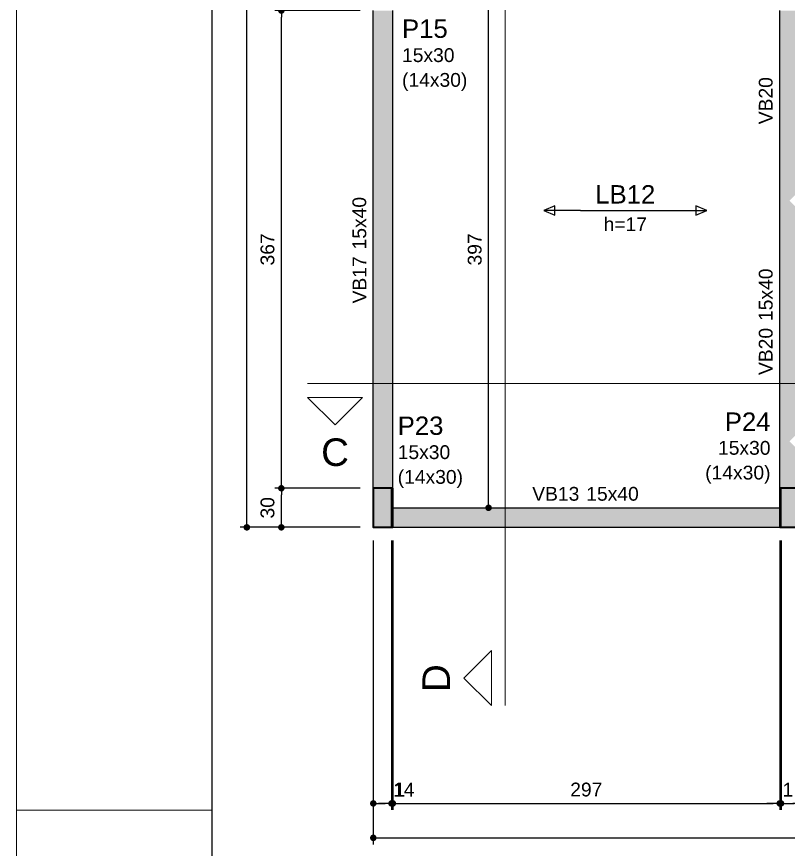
# Model space of a CAD drawing. Header units: millimetres. Extents: x 0 to 59.4, y 0 to 42.
# Drawn here: x 0 to 11.85, y 14.25 to 27.04 of the extents above; entities that cross this region are included whole.
import ezdxf

# ---------------------------------------------------------------- set-up
doc = ezdxf.new("R2010")
doc.units = ezdxf.units.MM
doc.header["$MEASUREMENT"] = 0
doc.layers.get('0').update_dxf_attribs({"color": 1, "lineweight": 13})
for name, color, linetype, lineweight in [('FO-Cortes', 2, 'Continuous', 20), ('FO-Pilares', 5, 'Continuous', 35), ('FO-Textos das lajes', 3, 'Continuous', 25), ('FO-Textos das vigas', 1, 'Continuous', 13), ('FO-Textos dos pilares', 1, 'Continuous', 13), ('FO-Vigas', 3, 'Continuous', 25), ('FOLHA EXTERNA', 1, 'Continuous', 13), ('Folha_padrão', 3, 'Continuous', 25)]:
    doc.layers.add(name, color=color, linetype=linetype, lineweight=lineweight)
for name, color, linetype in [('FO-Cotas', 12, 'Continuous'), ('FO-Hachuras', 254, 'Continuous'), ('FO-Hachuras dos pilares', 18, 'Continuous')]:
    doc.layers.add(name, color=color, linetype=linetype)
doc.styles.add('Arial', font='')
doc.styles.get('Arial').set_extended_font_data('Arial')
doc.dimstyles.new('UM_50.000000', dxfattribs={"dimtxt": 0.18, "dimasz": 0.1, "dimexe": 0.1, "dimexo": 0.2, "dimgap": 0, "dimtad": 1, "dimtih": 1, "dimtoh": 1, "dimdec": 1, "dimlfac": 50, "dimzin": 0, "dimdsep": 46, "dimtxsty": 'Standard', "dimcen": 0.09, "dimdle": 0.1, "dimadec": 1, "dimazin": 2, "dimtfac": 1, "dimtdec": 4, "dimtofl": 0, "dimtmove": 0, "dimatfit": 3, "dimfxl": 1, "dimtolj": 1, "dimarcsym": 0})

# ---------------------------------------------------------------- blocks, each defined once
blk = doc.blocks.new('_Dot')
at = {"color": 0, "linetype": 'ByBlock', "lineweight": -2}
blk.add_line((-0.5, 0), (-1, 0), dxfattribs=at)
at = {"color": 0, "linetype": 'ByBlock', "const_width": 0.5}
blk.add_lwpolyline([(-0.25, 0, 1), (0.25, 0, 1)], format="xyb", close=True, dxfattribs=at)
blk = doc.blocks.new('*D28')
at = {"layer": 'Defpoints', "color": 0}
for p in [(5.476, 19.198), (5.756, 19.198), (5.756, 14.956)]:
    blk.add_point(p, dxfattribs=at)
at = {"layer": 'FO-Cotas', "color": 0, "lineweight": -2}
for p, q in [((5.476, 18.998), (5.476, 14.856)), ((5.756, 18.998), (5.756, 14.856)), ((5.576, 14.956), (5.656, 14.956))]:
    blk.add_line(p, q, dxfattribs=at)
at = {"layer": 'FO-Cotas', "color": 0, "lineweight": -2, "xscale": 0.1, "yscale": 0.1, "zscale": 0.1, "rotation": 180}
blk.add_blockref('_Dot', (5.476, 14.956), dxfattribs=at)
at = {"layer": 'FO-Cotas', "color": 0, "lineweight": -2, "xscale": 0.1, "yscale": 0.1, "zscale": 0.1}
blk.add_blockref('_Dot', (5.756, 14.956), dxfattribs=at)
at = {"layer": 'FO-Cotas', "insert": (5.944, 15.168), "char_height": 0.2118, "attachment_point": 5, "rotation": 0.0057, "style": 'Arial'}
blk.add_mtext('\\A1;14', dxfattribs=at)
blk = doc.blocks.new('*D29')
at = {"layer": 'Defpoints', "color": 0}
for p in [(5.756, 19.198), (5.776, 19.198), (5.776, 14.956)]:
    blk.add_point(p, dxfattribs=at)
at = {"layer": 'FO-Cotas', "color": 0, "lineweight": -2}
for p, q in [((5.756, 18.998), (5.756, 14.856)), ((5.776, 18.998), (5.776, 14.856)), ((5.656, 14.956), (5.556, 14.956)), ((5.876, 14.956), (5.976, 14.956))]:
    blk.add_line(p, q, dxfattribs=at)
at = {"layer": 'FO-Cotas', "color": 0, "lineweight": -2, "xscale": 0.1, "yscale": 0.1, "zscale": 0.1}
blk.add_blockref('_Dot', (5.756, 14.956), dxfattribs=at)
at = {"layer": 'FO-Cotas', "color": 0, "lineweight": -2, "xscale": 0.1, "yscale": 0.1, "zscale": 0.1, "rotation": 180}
blk.add_blockref('_Dot', (5.776, 14.956), dxfattribs=at)
at = {"layer": 'FO-Cotas', "insert": (5.882, 15.168), "char_height": 0.2118, "attachment_point": 5, "rotation": 0.0057, "style": 'Arial'}
blk.add_mtext('\\A1;1', dxfattribs=at)
blk = doc.blocks.new('*D30')
at = {"layer": 'Defpoints', "color": 0}
for p in [(5.776, 19.198), (11.716, 19.198), (11.716, 14.956)]:
    blk.add_point(p, dxfattribs=at)
at = {"layer": 'FO-Cotas', "color": 0, "lineweight": -2}
for p, q in [((5.776, 18.998), (5.776, 14.856)), ((11.716, 18.998), (11.716, 14.856)), ((5.876, 14.956), (11.616, 14.956))]:
    blk.add_line(p, q, dxfattribs=at)
at = {"layer": 'FO-Cotas', "color": 0, "lineweight": -2, "xscale": 0.1, "yscale": 0.1, "zscale": 0.1, "rotation": 180}
blk.add_blockref('_Dot', (5.776, 14.956), dxfattribs=at)
at = {"layer": 'FO-Cotas', "color": 0, "lineweight": -2, "xscale": 0.1, "yscale": 0.1, "zscale": 0.1}
blk.add_blockref('_Dot', (11.716, 14.956), dxfattribs=at)
at = {"layer": 'FO-Cotas', "insert": (8.746, 15.168), "char_height": 0.2118, "attachment_point": 5, "rotation": 0.0057, "style": 'Arial'}
blk.add_mtext('\\A1;297', dxfattribs=at)
blk = doc.blocks.new('*D31')
at = {"layer": 'Defpoints', "color": 0}
for p in [(11.716, 19.198), (11.736, 19.198), (11.736, 14.956)]:
    blk.add_point(p, dxfattribs=at)
at = {"layer": 'FO-Cotas', "color": 0, "lineweight": -2}
for p, q in [((11.716, 18.998), (11.716, 14.856)), ((11.736, 18.998), (11.736, 14.856)), ((11.616, 14.956), (11.516, 14.956)), ((11.836, 14.956), (11.936, 14.956))]:
    blk.add_line(p, q, dxfattribs=at)
at = {"layer": 'FO-Cotas', "color": 0, "lineweight": -2, "xscale": 0.1, "yscale": 0.1, "zscale": 0.1}
blk.add_blockref('_Dot', (11.716, 14.956), dxfattribs=at)
at = {"layer": 'FO-Cotas', "color": 0, "lineweight": -2, "xscale": 0.1, "yscale": 0.1, "zscale": 0.1, "rotation": 180}
blk.add_blockref('_Dot', (11.736, 14.956), dxfattribs=at)
at = {"layer": 'FO-Cotas', "insert": (11.842, 15.168), "char_height": 0.2118, "attachment_point": 5, "rotation": 0.0057, "style": 'Arial'}
blk.add_mtext('\\A1;1', dxfattribs=at)
blk = doc.blocks.new('*D32')
at = {"layer": 'Defpoints', "color": 0}
for p in [(11.736, 19.198), (12.016, 19.198), (12.016, 14.956)]:
    blk.add_point(p, dxfattribs=at)
at = {"layer": 'FO-Cotas', "color": 0, "lineweight": -2}
for p, q in [((11.736, 18.998), (11.736, 14.856)), ((12.016, 18.998), (12.016, 14.856)), ((11.836, 14.956), (11.916, 14.956))]:
    blk.add_line(p, q, dxfattribs=at)
at = {"layer": 'FO-Cotas', "color": 0, "lineweight": -2, "xscale": 0.1, "yscale": 0.1, "zscale": 0.1, "rotation": 180}
blk.add_blockref('_Dot', (11.736, 14.956), dxfattribs=at)
at = {"layer": 'FO-Cotas', "color": 0, "lineweight": -2, "xscale": 0.1, "yscale": 0.1, "zscale": 0.1}
blk.add_blockref('_Dot', (12.016, 14.956), dxfattribs=at)
at = {"layer": 'FO-Cotas', "insert": (12.204, 15.168), "char_height": 0.2118, "attachment_point": 5, "rotation": 0.0057, "style": 'Arial'}
blk.add_mtext('\\A1;14', dxfattribs=at)
blk = doc.blocks.new('*D41')
at = {"layer": 'Defpoints', "color": 0}
for p in [(5.476, 19.198), (51.716, 17.798), (51.716, 14.427)]:
    blk.add_point(p, dxfattribs=at)
at = {"layer": 'FO-Cotas', "color": 0, "lineweight": -2}
for p, q in [((5.476, 18.998), (5.476, 14.327)), ((51.716, 17.598), (51.716, 14.327)), ((5.576, 14.427), (51.616, 14.427))]:
    blk.add_line(p, q, dxfattribs=at)
at = {"layer": 'FO-Cotas', "color": 0, "lineweight": -2, "xscale": 0.1, "yscale": 0.1, "zscale": 0.1, "rotation": 180}
blk.add_blockref('_Dot', (5.476, 14.427), dxfattribs=at)
at = {"layer": 'FO-Cotas', "color": 0, "lineweight": -2, "xscale": 0.1, "yscale": 0.1, "zscale": 0.1}
blk.add_blockref('_Dot', (51.716, 14.427), dxfattribs=at)
at = {"layer": 'FO-Cotas', "insert": (28.596, 14.639), "char_height": 0.2118, "attachment_point": 5, "style": 'Arial'}
blk.add_mtext('\\A1;2312', dxfattribs=at)
blk = doc.blocks.new('*D45')
at = {"layer": 'Defpoints', "color": 0}
for p in [(4.064, 19.798), (5.476, 19.798), (5.476, 19.198)]:
    blk.add_point(p, dxfattribs=at)
at = {"layer": 'FO-Cotas', "color": 0, "lineweight": -2}
for p, q in [((5.276, 19.798), (3.964, 19.798)), ((4.064, 19.298), (4.064, 19.698)), ((5.276, 19.198), (3.964, 19.198))]:
    blk.add_line(p, q, dxfattribs=at)
at = {"layer": 'FO-Cotas', "color": 0, "lineweight": -2, "xscale": 0.1, "yscale": 0.1, "zscale": 0.1}
for p, rotation in [((4.064, 19.798), 90), ((4.064, 19.198), 270)]:
    blk.add_blockref('_Dot', p, dxfattribs=dict(at, rotation=rotation))
at = {"layer": 'FO-Cotas', "insert": (3.852, 19.498), "char_height": 0.2118, "attachment_point": 5, "rotation": 90, "style": 'Arial'}
blk.add_mtext('\\A1;30', dxfattribs=at)
blk = doc.blocks.new('*D46')
at = {"layer": 'Defpoints', "color": 0}
for p in [(4.064, 27.138), (5.476, 27.138), (5.476, 19.798)]:
    blk.add_point(p, dxfattribs=at)
at = {"layer": 'FO-Cotas', "color": 0, "lineweight": -2}
for p, q in [((5.276, 27.138), (3.964, 27.138)), ((4.064, 19.898), (4.064, 27.038)), ((5.276, 19.798), (3.964, 19.798))]:
    blk.add_line(p, q, dxfattribs=at)
at = {"layer": 'FO-Cotas', "color": 0, "lineweight": -2, "xscale": 0.1, "yscale": 0.1, "zscale": 0.1}
for p, rotation in [((4.064, 27.138), 90), ((4.064, 19.798), 270)]:
    blk.add_blockref('_Dot', p, dxfattribs=dict(at, rotation=rotation))
at = {"layer": 'FO-Cotas', "insert": (3.852, 23.468), "char_height": 0.2118, "attachment_point": 5, "rotation": 90, "style": 'Arial'}
blk.add_mtext('\\A1;367', dxfattribs=at)
blk = doc.blocks.new('*D55')
at = {"layer": 'Defpoints', "color": 0}
for p in [(3.534, 36.838), (8.876, 36.838), (5.476, 19.198)]:
    blk.add_point(p, dxfattribs=at)
at = {"layer": 'FO-Cotas', "color": 0, "lineweight": -2}
for p, q in [((8.676, 36.838), (3.434, 36.838)), ((3.534, 19.298), (3.534, 36.738)), ((5.276, 19.198), (3.434, 19.198))]:
    blk.add_line(p, q, dxfattribs=at)
at = {"layer": 'FO-Cotas', "color": 0, "lineweight": -2, "xscale": 0.1, "yscale": 0.1, "zscale": 0.1}
for p, rotation in [((3.534, 36.838), 90), ((3.534, 19.198), 270)]:
    blk.add_blockref('_Dot', p, dxfattribs=dict(at, rotation=rotation))
at = {"layer": 'FO-Cotas', "insert": (3.322, 28.018), "char_height": 0.2118, "attachment_point": 5, "rotation": 90, "style": 'Arial'}
blk.add_mtext('\\A1;882', dxfattribs=at)
blk = doc.blocks.new('*D82')
at = {"layer": 'Defpoints', "color": 0}
for p in [(7.246, 27.438), (7.246, 27.438), (7.246, 19.498)]:
    blk.add_point(p, dxfattribs=at)
at = {"layer": 'FO-Cotas', "color": 0, "lineweight": -2}
blk.add_line((7.246, 19.598), (7.246, 27.338), dxfattribs=at)
at = {"layer": 'FO-Cotas', "color": 0, "lineweight": -2, "xscale": 0.1, "yscale": 0.1, "zscale": 0.1}
for p, rotation in [((7.246, 27.438), 90), ((7.246, 19.498), 270)]:
    blk.add_blockref('_Dot', p, dxfattribs=dict(at, rotation=rotation))
at = {"layer": 'FO-Cotas', "insert": (7.034, 23.468), "char_height": 0.2118, "attachment_point": 5, "rotation": 90, "style": 'Arial'}
blk.add_mtext('\\A1;397', dxfattribs=at)

msp = doc.modelspace()

# ---------------------------------------------------------------- hatches: boundary and pattern name
at = {"layer": 'FO-Hachuras', "linetype": 'Continuous'}
for points in [[(5.7756, 27.1382), (5.7756, 27.1382), (5.4756, 27.1382), (5.4756, 19.7982), (5.7756, 19.7982), (5.7756, 27.1382)], [(12.0156, 24.3682), (12.0156, 24.3682), (12.0156, 27.1382), (11.7156, 27.1382), (11.7156, 24.2182), (11.8656, 24.2182), (12.0156, 24.3682)], [(12.0156, 20.6682), (12.0156, 20.6682), (12.0156, 24.0682), (11.8656, 24.2182), (11.7156, 24.2182), (11.7156, 20.5182), (11.8656, 20.5182), (12.0156, 20.6682)], [(12.0156, 20.3682), (12.0156, 20.3682), (11.8656, 20.5182), (11.7156, 20.5182), (11.7156, 19.7982), (12.0156, 19.7982), (12.0156, 20.3682)], [(11.7156, 19.4982), (11.7156, 19.4982), (5.7756, 19.4982), (5.7756, 19.1982), (11.7156, 19.1982), (11.7156, 19.4982)]]:
    msp.add_hatch(color=256, dxfattribs=at).paths.add_polyline_path(points)
at = {"layer": 'FO-Hachuras dos pilares', "linetype": 'Continuous'}
for points in [[(5.7556, 19.7982), (5.4756, 19.7982), (5.4756, 19.1982), (5.7556, 19.1982), (5.7556, 19.7982)], [(12.0156, 19.7982), (11.7356, 19.7982), (11.7356, 19.1982), (12.0156, 19.1982), (12.0156, 19.7982)]]:
    msp.add_hatch(color=256, dxfattribs=at).paths.add_polyline_path(points)

# ---------------------------------------------------------------- linework, layer by layer
at = {"layer": 'FO-Cortes'}
for p, q in [((7.5005, 16.4579), (7.5005, 38.306)), ((4.4648, 21.4057), (52.6715, 21.4057))]:
    msp.add_line(p, q, dxfattribs=at)
at = {"layer": 'FO-Cortes', "linetype": 'Continuous'}
for points in [[(4.4648, 21.1939), (5.312, 21.1939), (4.8884, 20.7703), (4.4648, 21.1939)], [(7.2887, 16.4579), (7.2887, 17.3051), (6.8651, 16.8815), (7.2887, 16.4579)]]:
    msp.add_lwpolyline(points, close=True, dxfattribs=at)
at = {"layer": 'FO-Hachuras dos pilares'}
for p, q in [((5.7556, 19.1982), (5.7556, 19.7982)), ((11.7356, 19.7982), (11.7356, 19.1982))]:
    msp.add_line(p, q, dxfattribs=at)
at = {"layer": 'FO-Pilares'}
for points in [[(5.7756, 19.7982), (5.4756, 19.7982), (5.4756, 19.1982), (5.7756, 19.1982), (5.7756, 19.7982)], [(11.7156, 19.1982), (12.0156, 19.1982), (12.0156, 19.7982), (11.7156, 19.7982), (11.7156, 19.1982)]]:
    msp.add_lwpolyline(points, close=True, dxfattribs=at)
at = {"layer": 'FO-Textos das lajes'}
for p, q in [((8.2639, 24.1379), (8.0945, 24.0673)), ((8.0945, 24.0673), (8.2639, 23.9967)), ((8.2639, 23.9967), (8.2639, 24.1379)), ((8.6593, 24.0673), (10.0301, 24.0673)), ((10.5949, 24.0673), (10.4255, 24.1379)), ((10.4255, 24.1379), (10.4255, 23.9967)), ((10.4255, 23.9967), (10.5949, 24.0673))]:
    msp.add_line(p, q, dxfattribs=at)
for points in [[(8.6593, 24.0673), (8.0945, 24.0673)], [(10.0301, 24.0673), (10.5949, 24.0673)]]:
    msp.add_lwpolyline(points, dxfattribs=at)
at = {"layer": 'FO-Vigas'}
for p, q in [((5.4756, 19.7982), (5.4756, 27.1382)), ((5.7756, 19.7982), (5.7756, 27.1382)), ((11.7156, 24.2182), (11.7156, 27.1382)), ((11.7156, 20.5182), (11.7156, 24.2182)), ((11.7156, 19.7982), (11.7156, 20.5182)), ((5.7756, 19.4982), (11.7156, 19.4982)), ((5.7756, 19.1982), (11.7156, 19.1982))]:
    msp.add_line(p, q, dxfattribs=at)
at = {"layer": 'FOLHA EXTERNA', "color": 2, "linetype": 'Continuous'}
msp.add_line((0, 42), (0, 0), dxfattribs=at)
at = {"layer": 'FOLHA EXTERNA', "color": 2}
msp.add_line((3, 14.8501), (0, 14.8501), dxfattribs=at)
at = {"layer": 'Folha_padrão', "color": 6, "linetype": 'Continuous'}
msp.add_line((3, 0.9924), (3, 40.9924), dxfattribs=at)

# ---------------------------------------------------------------- texts
at = {"layer": 'FO-Cortes', "insert": (4.8886, 20.1348), "char_height": 0.4236, "width": 0.854949, "attachment_point": 8, "line_spacing_factor": 0.798, "style": 'Arial'}
msp.add_mtext('C', dxfattribs=at)
at = {"layer": 'FO-Cortes', "insert": (6.6529, 16.8813), "char_height": 0.4236, "width": 0.854949, "attachment_point": 8, "rotation": 90.00021, "line_spacing_factor": 0.798, "style": 'Arial'}
msp.add_mtext('D', dxfattribs=at)
at = {"layer": 'FO-Textos das lajes', "attachment_point": 8, "line_spacing_factor": 0.798, "style": 'Arial'}
for s, insert, char_height, width in [('LB12', (9.3446, 24.1734), 0.2824, 1.842488), ('h=17', (9.3446, 23.7491), 0.2118, 1.332467)]:
    msp.add_mtext(s, dxfattribs=dict(at, insert=insert, char_height=char_height, width=width))
at = {"layer": 'FO-Textos das vigas', "char_height": 0.2118, "rotation": 90.00021, "line_spacing_factor": 0.798, "style": 'Arial'}
for s, insert, width, attachment_point in [('VB20', (11.6098, 25.7532), 1.44773, 8), ('15x40', (5.3698, 23.4682), 1.612069, 7), ('VB17', (5.3698, 23.3622), 1.44773, 9), ('15x40', (11.6098, 22.3682), 1.612069, 7), ('VB20', (11.6098, 22.2622), 1.44773, 9)]:
    msp.add_mtext(s, dxfattribs=dict(at, insert=insert, width=width, attachment_point=attachment_point))
at = {"layer": 'FO-Textos das vigas', "char_height": 0.2118, "line_spacing_factor": 0.798, "style": 'Arial'}
for s, insert, width, attachment_point in [('VB13', (8.6396, 19.6041), 1.44773, 9), ('15x40', (8.7456, 19.6041), 1.612069, 7)]:
    msp.add_mtext(s, dxfattribs=dict(at, insert=insert, width=width, attachment_point=attachment_point))
at = {"layer": 'FO-Textos dos pilares', "line_spacing_factor": 0.798, "style": 'Arial'}
for s, insert, char_height, width, attachment_point in [('P15', (5.9166, 26.7144), 0.2824, 1.403821, 7), ('15x30', (5.9166, 26.3441), 0.2118, 1.612069, 7), ('(14x30)', (5.9166, 25.9032), 0.2118, 2.005965, 7), ('P23', (5.8506, 20.6144), 0.2824, 1.403821, 7), ('P24', (11.5746, 20.6804), 0.2824, 1.403821, 9), ('15x30', (11.5746, 20.3101), 0.2118, 1.612069, 9), ('15x30', (5.8506, 20.2441), 0.2118, 1.612069, 7), ('(14x30)', (5.8506, 19.8032), 0.2118, 2.005965, 7), ('(14x30)', (11.5746, 19.8692), 0.2118, 2.005965, 9)]:
    msp.add_mtext(s, dxfattribs=dict(at, insert=insert, char_height=char_height, width=width, attachment_point=attachment_point))

# ---------------------------------------------------------------- dimensions: what is measured, and where the dimension line sits
at = {"layer": 'FO-Cotas'}
for base, p1, p2, override, picture, middle in [((3.5341, 36.8382), (5.4756, 19.1982), (8.8756, 36.8382), {"dimtxt": 0.2118, "dimasz": 0.1, "dimexe": 0.1, "dimexo": 0.2, "dimtad": 1, "dimtih": 0, "dimtoh": 0, "dimdec": 1, "dimlfac": 50, "dimzin": 8, "dimtxsty": 'Arial', "dimblk": 'Dot', "dimblk1": 'Dot', "dimblk2": 'Dot', "dimsah": 1, "dimdle": 0.1, "dimse1": 0, "dimse2": 0, "dimclrt": 256, "dimadec": 1, "dimazin": 3, "dimtmove": 2, "dimldrblk": 'Dot'}, '*D55', (3.3223, 28.0182)), ((7.2456, 27.4382), (7.2456, 19.4982), (7.2456, 27.4382), {"dimtxt": 0.2118, "dimasz": 0.1, "dimexe": 0.1, "dimexo": 0.2, "dimtad": 1, "dimtih": 0, "dimtoh": 0, "dimdec": 1, "dimlfac": 50, "dimzin": 8, "dimtxsty": 'Arial', "dimblk": 'Dot', "dimblk1": 'Dot', "dimblk2": 'Dot', "dimsah": 1, "dimdle": 0.1, "dimse1": 1, "dimse2": 1, "dimclrt": 256, "dimadec": 1, "dimazin": 3, "dimtmove": 2, "dimldrblk": 'Dot'}, '*D82', (7.0338, 23.4682)), ((4.0636, 27.1382), (5.4756, 19.7982), (5.4756, 27.1382), {"dimtxt": 0.2118, "dimasz": 0.1, "dimexe": 0.1, "dimexo": 0.2, "dimtad": 1, "dimtih": 0, "dimtoh": 0, "dimdec": 1, "dimlfac": 50, "dimzin": 8, "dimtxsty": 'Arial', "dimblk": 'Dot', "dimblk1": 'Dot', "dimblk2": 'Dot', "dimsah": 1, "dimdle": 0.1, "dimse1": 0, "dimse2": 0, "dimclrt": 256, "dimadec": 1, "dimazin": 3, "dimtmove": 2, "dimldrblk": 'Dot'}, '*D46', (3.8518, 23.4682)), ((4.0636, 19.7982), (5.4756, 19.1982), (5.4756, 19.7982), {"dimtxt": 0.2118, "dimasz": 0.1, "dimexe": 0.1, "dimexo": 0.2, "dimtad": 1, "dimtih": 0, "dimtoh": 0, "dimdec": 1, "dimlfac": 50, "dimzin": 8, "dimtxsty": 'Arial', "dimblk": 'Dot', "dimblk1": 'Dot', "dimblk2": 'Dot', "dimsah": 1, "dimdle": 0.1, "dimse1": 0, "dimse2": 0, "dimclrt": 256, "dimadec": 1, "dimazin": 3, "dimtmove": 2, "dimldrblk": 'Dot'}, '*D45', (3.8518, 19.4982))]:
    dim = msp.add_linear_dim(base=base, p1=p1, p2=p2, angle=90, dimstyle='UM_50.000000', override=override, dxfattribs=at)
    dim.commit()
    dim.dimension.update_dxf_attribs({"geometry": picture, "text_midpoint": middle, "dimtype": 160, "text_rotation": 90})
for base, p1, p2, picture, middle in [((5.7556, 14.9562), (5.4756, 19.1982), (5.7556, 19.1982), '*D28', (5.9441, 15.168)), ((5.7756, 14.9562), (5.7556, 19.1982), (5.7756, 19.1982), '*D29', (5.8819, 15.168)), ((11.7156, 14.9562), (5.7756, 19.1982), (11.7156, 19.1982), '*D30', (8.7456, 15.168)), ((11.7356, 14.9562), (11.7156, 19.1982), (11.7356, 19.1982), '*D31', (11.8419, 15.168)), ((12.0156, 14.9562), (11.7356, 19.1982), (12.0156, 19.1982), '*D32', (12.2041, 15.168))]:
    dim = msp.add_linear_dim(base=base, p1=p1, p2=p2, dimstyle='UM_50.000000', override={"dimtxt": 0.2118, "dimasz": 0.1, "dimexe": 0.1, "dimexo": 0.2, "dimtad": 1, "dimtih": 0, "dimtoh": 0, "dimdec": 1, "dimlfac": 50, "dimzin": 8, "dimtxsty": 'Arial', "dimblk": 'Dot', "dimblk1": 'Dot', "dimblk2": 'Dot', "dimsah": 1, "dimdle": 0.1, "dimse1": 0, "dimse2": 0, "dimclrt": 256, "dimadec": 1, "dimazin": 3, "dimtmove": 2, "dimldrblk": 'Dot'}, dxfattribs=at)
    dim.commit()
    dim.dimension.update_dxf_attribs({"geometry": picture, "text_midpoint": middle, "dimtype": 160, "text_rotation": 0.00573})
dim = msp.add_linear_dim(base=(51.7156, 14.4267), p1=(5.4756, 19.1982), p2=(51.7156, 17.7982), dimstyle='UM_50.000000', override={"dimtxt": 0.2118, "dimasz": 0.1, "dimexe": 0.1, "dimexo": 0.2, "dimtad": 1, "dimtih": 0, "dimtoh": 0, "dimdec": 1, "dimlfac": 50, "dimzin": 8, "dimtxsty": 'Arial', "dimblk": 'Dot', "dimblk1": 'Dot', "dimblk2": 'Dot', "dimsah": 1, "dimdle": 0.1, "dimse1": 0, "dimse2": 0, "dimclrt": 256, "dimadec": 1, "dimazin": 3, "dimtmove": 2, "dimldrblk": 'Dot'}, dxfattribs=at)
dim.commit()
dim.dimension.update_dxf_attribs({"geometry": '*D41', "text_midpoint": (28.5956, 14.6385), "dimtype": 160})

doc.saveas('drawing.dxf')
